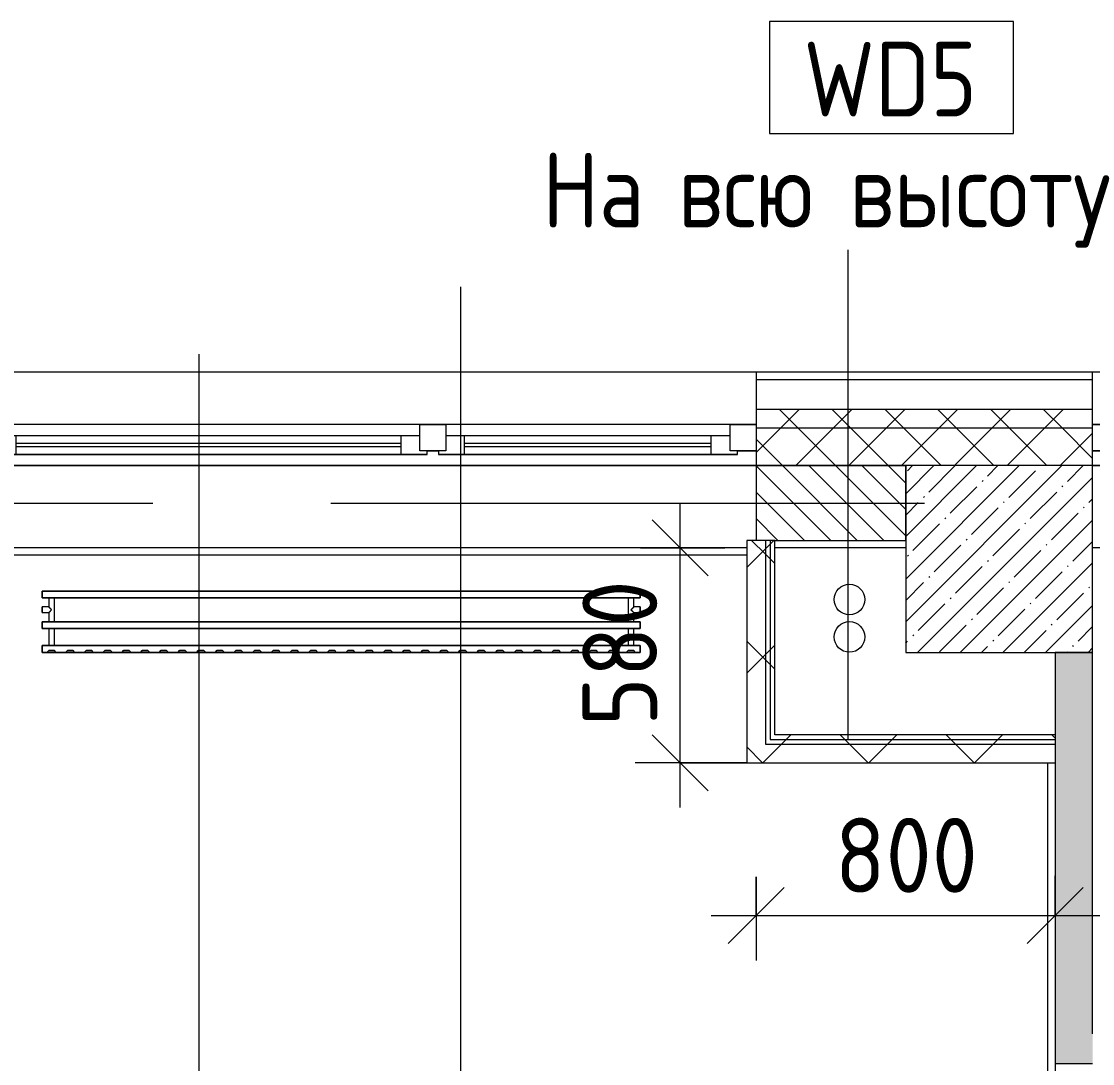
# Model space of a CAD drawing. Header units: millimetres. Extents: x 35787 to 244346, y -8553 to 29000.
# Drawn here: x 74384 to 77250, y 25500 to 28289 of the extents above; entities that cross this region are included whole.
import ezdxf

# ---------------------------------------------------------------- set-up
doc = ezdxf.new("R2010")
doc.units = ezdxf.units.MM
doc.linetypes.add('Осевая', pattern=[3175, 635, -476.25, 1587.5, -476.25])
for name, color, linetype, lineweight in [('A-ANNO-DIMS', 7, 'Continuous', 9), ('A-ANNO-DIMS-100', 7, 'Continuous', 9), ('A-DETL', 7, 'Continuous', 9), ('A-GLAZ', 7, 'Continuous', 9), ('A-WALL', 7, 'Continuous', 9), ('A-WALL-1', 7, 'Continuous', 13), ('A-WALL-IDEN', 7, 'Continuous', 9), ('I-WALL', 7, 'Continuous', 9), ('S-COLS', 7, 'Continuous', 9), ('Оси', 7, 'Continuous', 9), ('Оси-2', 7, 'Осевая', 9)]:
    doc.layers.add(name, color=color, linetype=linetype, lineweight=lineweight)
for name, color, linetype, lineweight, true_color in [('A-FLOR-1', 7, 'Continuous', 9, 0xaaaaaa), ('A-WALL-3', 7, 'Continuous', 13, 0x008040), ('I-WALL-1', 7, 'Continuous', 9, 0x787878), ('I-WALL-3', 7, 'Continuous', 9, 0x008040), ('M-EQPM-1', 7, 'Continuous', 9, 0xaaaaaa)]:
    doc.layers.add(name, color=color, linetype=linetype, lineweight=lineweight, true_color=true_color)
doc.styles.add('GOST Common_1', font='GOST_Common.ttf', dxfattribs={"width": 0.9, "height": 200})
doc.styles.add('ISOCPEUR_1', font='isocpeur.ttf', dxfattribs={"width": 0.9, "height": 200})
doc.dimstyles.new('ISO-2_0_0_9К_Средний_округл2_1', dxfattribs={"dimscale": 304.8, "dimtxt": 199.196235, "dimasz": 0.492126, "dimexe": 0.393701, "dimexo": 0, "dimgap": 0, "dimtad": 1, "dimdec": 0, "dimrnd": 10, "dimzin": 0, "dimdsep": 46, "dimtxsty": 'ISOCPEUR_1', "dimblk1": 'OBLIQUE', "dimblk2": 'OBLIQUE', "dimsah": 1, "dimcen": 0.09, "dimdle": 0.393701, "dimazin": 0, "dimtfac": 1, "dimtdec": 4, "dimtix": 1, "dimtmove": 0, "dimatfit": 3, "dimfxl": 1, "dimtvp": 1, "dimtolj": 1, "dimtzin": 0, "dimarcsym": 2})
pattern_1 = [(45, (0, 0), (-70.71068, 70.71068), []), (135, (0, 0), (-70.71068, -70.71068), [])]
pattern_2 = [(45, (0, 0), (-141.42136, 141.42136), []), (135, (0, 0), (-141.42136, -141.42136), [])]

# ---------------------------------------------------------------- blocks, each defined once
blk = doc.blocks.new('120_Окно_СКБ_2Ст - 120_Окно_СКБ_2Ст 2100х2400 _мал створка справа_-19092174-План монтажа стен и перегородок 1 этажа  в осях 12-23')
at = {"layer": 'A-GLAZ'}
for p, q in [((-1050, -75), (-1050, -5)), ((-1050, -5), (-980, -5)), ((1050, -5), (-1050, -5)), ((-980, -5), (-980, -75)), ((150, -75), (150, -5)), ((150, -5), (220, -5)), ((220, -5), (220, -75)), ((980, -75), (980, -5)), ((980, -5), (1050, -5)), ((1050, -5), (1050, -75)), ((150, -35), (-980, -35)), ((-980, -35), (-980, -75)), ((-930, -85), (-930, -35)), ((-930, -55), (100, -55)), ((100, -85), (100, -35)), ((150, -75), (150, -35)), ((980, -35), (220, -35)), ((220, -35), (220, -75)), ((270, -85), (270, -35)), ((270, -55), (930, -55)), ((930, -85), (930, -35)), ((980, -75), (980, -35)), ((-980, -75), (-1050, -75)), ((-1050, -75), (-1000, -75)), ((-980, -75), (-1000, -75)), ((-1000, -75), (-1000, -85)), ((-1000, -85), (170, -85)), ((170, -85), (-1000, -85)), ((100, -65), (-930, -65)), ((220, -75), (150, -75)), ((170, -75), (150, -75)), ((170, -75), (200, -75)), ((170, -85), (170, -75)), ((220, -75), (200, -75)), ((200, -75), (200, -85)), ((200, -85), (1000, -85)), ((1000, -85), (200, -85)), ((930, -65), (270, -65)), ((1050, -75), (980, -75)), ((1000, -75), (980, -75)), ((1000, -75), (1050, -75)), ((1000, -85), (1000, -75))]:
    blk.add_line(p, q, dxfattribs=at)
blk = doc.blocks.new('120_Окно_СКБ_2Ст - 120_Окно_СКБ_2Ст 3100х2500 _мал_створка слева_ 2-19089248-План монтажа стен и перегородок 1 этажа  в осях 12-23')
at = {"layer": 'A-GLAZ'}
for p, q in [((-1550, -75), (-1550, -5)), ((-1550, -5), (-1480, -5)), ((1550, -5), (-1550, -5)), ((-1480, -75), (-1550, -75)), ((-1550, -75), (-1500, -75))]:
    blk.add_line(p, q, dxfattribs=at)
blk = doc.blocks.new('radiator_prado_classic_z_tip_30_po exemplyaru - Classic Z Тип 30-500-V62-План монтажа стен и перегородок 1 этажа  в осях 12-23')
at = {"layer": 'M-EQPM-1'}
for p, q in [((0, 228), (0, 210)), ((1600, 228), (0, 228)), ((0, 210), (0, 228)), ((0, 228), (12.5, 228)), ((0, 210), (1600, 210)), ((17.5, 210), (0, 210)), ((12.5, 228), (37.5, 228)), ((37.5, 228), (12.5, 228)), ((12.5, 228), (37.5, 228)), ((12.5, 228), (17.5, 223)), ((12.5, 228), (17.5, 223)), ((32.5, 223), (17.5, 223)), ((17.5, 223), (32.5, 223)), ((17.5, 210), (17.5, 164)), ((17.5, 210), (17.5, 164)), ((28.7, 210), (17.5, 210)), ((17.5, 210), (21.2, 210)), ((21.2, 210), (17.5, 210)), ((17.5, 210), (32.5, 210)), ((31.5, 210), (18.5, 210)), ((21.2, 210), (23.1, 210)), ((26.9, 210), (21.2, 210)), ((23.1, 210), (26.9, 210)), ((26.9, 210), (28.7, 210)), ((28.7, 210), (26.9, 210)), ((30.3, 210), (28.7, 210)), ((28.7, 210), (30.3, 210)), ((32.5, 210), (28.7, 210)), ((31.5, 210), (30.3, 210)), ((30.3, 210), (32.5, 210)), ((32.5, 210), (31.5, 210)), ((32.5, 223), (37.5, 228)), ((37.5, 228), (32.5, 223)), ((32.5, 164), (32.5, 210)), ((32.5, 164), (32.5, 210)), ((1567.5, 210), (32.5, 210)), ((37.5, 228), (62.5, 228)), ((62.5, 228), (87.5, 228)), ((87.5, 228), (62.5, 228)), ((62.5, 228), (87.5, 228)), ((62.5, 228), (67.5, 223)), ((62.5, 228), (67.5, 223)), ((82.5, 223), (67.5, 223)), ((67.5, 223), (82.5, 223)), ((82.5, 223), (87.5, 228)), ((87.5, 228), (82.5, 223)), ((87.5, 228), (112.5, 228)), ((112.5, 228), (137.5, 228)), ((137.5, 228), (112.5, 228)), ((112.5, 228), (137.5, 228)), ((112.5, 228), (117.5, 223)), ((112.5, 228), (117.5, 223)), ((132.5, 223), (117.5, 223)), ((117.5, 223), (132.5, 223)), ((132.5, 223), (137.5, 228)), ((137.5, 228), (132.5, 223)), ((137.5, 228), (162.5, 228)), ((162.5, 228), (187.5, 228)), ((187.5, 228), (162.5, 228)), ((162.5, 228), (187.5, 228)), ((162.5, 228), (167.5, 223)), ((162.5, 228), (167.5, 223)), ((182.5, 223), (167.5, 223)), ((167.5, 223), (182.5, 223)), ((182.5, 223), (187.5, 228)), ((187.5, 228), (182.5, 223)), ((187.5, 228), (212.5, 228)), ((212.5, 228), (237.5, 228)), ((237.5, 228), (212.5, 228)), ((212.5, 228), (237.5, 228)), ((212.5, 228), (217.5, 223)), ((212.5, 228), (217.5, 223)), ((232.5, 223), (217.5, 223)), ((217.5, 223), (232.5, 223)), ((232.5, 223), (237.5, 228)), ((237.5, 228), (232.5, 223)), ((237.5, 228), (262.5, 228)), ((262.5, 228), (287.5, 228)), ((287.5, 228), (262.5, 228)), ((262.5, 228), (287.5, 228)), ((262.5, 228), (267.5, 223)), ((262.5, 228), (267.5, 223)), ((282.5, 223), (267.5, 223)), ((267.5, 223), (282.5, 223)), ((282.5, 223), (287.5, 228)), ((287.5, 228), (282.5, 223)), ((287.5, 228), (312.5, 228)), ((312.5, 228), (337.5, 228)), ((337.5, 228), (312.5, 228)), ((312.5, 228), (337.5, 228)), ((312.5, 228), (317.5, 223)), ((312.5, 228), (317.5, 223)), ((332.5, 223), (317.5, 223)), ((317.5, 223), (332.5, 223)), ((332.5, 223), (337.5, 228)), ((337.5, 228), (332.5, 223)), ((337.5, 228), (362.5, 228)), ((362.5, 228), (387.5, 228)), ((387.5, 228), (362.5, 228)), ((362.5, 228), (387.5, 228)), ((362.5, 228), (367.5, 223)), ((362.5, 228), (367.5, 223)), ((382.5, 223), (367.5, 223)), ((367.5, 223), (382.5, 223)), ((382.5, 223), (387.5, 228)), ((387.5, 228), (382.5, 223)), ((387.5, 228), (412.5, 228)), ((412.5, 228), (437.5, 228)), ((437.5, 228), (412.5, 228)), ((412.5, 228), (437.5, 228)), ((412.5, 228), (417.5, 223)), ((412.5, 228), (417.5, 223)), ((432.5, 223), (417.5, 223)), ((417.5, 223), (432.5, 223)), ((432.5, 223), (437.5, 228)), ((437.5, 228), (432.5, 223)), ((437.5, 228), (462.5, 228)), ((462.5, 228), (487.5, 228)), ((487.5, 228), (462.5, 228)), ((462.5, 228), (487.5, 228)), ((462.5, 228), (467.5, 223)), ((462.5, 228), (467.5, 223)), ((482.5, 223), (467.5, 223)), ((467.5, 223), (482.5, 223)), ((482.5, 223), (487.5, 228)), ((487.5, 228), (482.5, 223)), ((487.5, 228), (512.5, 228)), ((512.5, 228), (537.5, 228)), ((537.5, 228), (512.5, 228)), ((512.5, 228), (537.5, 228)), ((512.5, 228), (517.5, 223)), ((512.5, 228), (517.5, 223)), ((532.5, 223), (517.5, 223)), ((517.5, 223), (532.5, 223)), ((532.5, 223), (537.5, 228)), ((537.5, 228), (532.5, 223)), ((537.5, 228), (562.5, 228)), ((562.5, 228), (587.5, 228)), ((587.5, 228), (562.5, 228)), ((562.5, 228), (587.5, 228)), ((562.5, 228), (567.5, 223)), ((562.5, 228), (567.5, 223)), ((582.5, 223), (567.5, 223)), ((567.5, 223), (582.5, 223)), ((582.5, 223), (587.5, 228)), ((587.5, 228), (582.5, 223)), ((587.5, 228), (612.5, 228)), ((612.5, 228), (637.5, 228)), ((637.5, 228), (612.5, 228)), ((612.5, 228), (637.5, 228)), ((612.5, 228), (617.5, 223)), ((612.5, 228), (617.5, 223)), ((632.5, 223), (617.5, 223)), ((617.5, 223), (632.5, 223)), ((632.5, 223), (637.5, 228)), ((637.5, 228), (632.5, 223)), ((637.5, 228), (662.5, 228)), ((662.5, 228), (687.5, 228)), ((687.5, 228), (662.5, 228)), ((662.5, 228), (687.5, 228)), ((662.5, 228), (667.5, 223)), ((662.5, 228), (667.5, 223)), ((682.5, 223), (667.5, 223)), ((667.5, 223), (682.5, 223)), ((682.5, 223), (687.5, 228)), ((687.5, 228), (682.5, 223)), ((687.5, 228), (712.5, 228)), ((712.5, 228), (737.5, 228)), ((737.5, 228), (712.5, 228)), ((712.5, 228), (737.5, 228)), ((712.5, 228), (717.5, 223)), ((712.5, 228), (717.5, 223)), ((732.5, 223), (717.5, 223)), ((717.5, 223), (732.5, 223)), ((732.5, 223), (737.5, 228)), ((737.5, 228), (732.5, 223)), ((737.5, 228), (762.5, 228)), ((762.5, 228), (787.5, 228)), ((787.5, 228), (762.5, 228)), ((762.5, 228), (787.5, 228)), ((762.5, 228), (767.5, 223)), ((762.5, 228), (767.5, 223)), ((782.5, 223), (767.5, 223)), ((767.5, 223), (782.5, 223)), ((782.5, 223), (787.5, 228)), ((787.5, 228), (782.5, 223)), ((787.5, 228), (812.5, 228)), ((812.5, 228), (837.5, 228)), ((837.5, 228), (812.5, 228)), ((812.5, 228), (837.5, 228)), ((812.5, 228), (817.5, 223)), ((812.5, 228), (817.5, 223)), ((832.5, 223), (817.5, 223)), ((817.5, 223), (832.5, 223)), ((832.5, 223), (837.5, 228)), ((837.5, 228), (832.5, 223)), ((837.5, 228), (862.5, 228)), ((862.5, 228), (887.5, 228)), ((887.5, 228), (862.5, 228)), ((862.5, 228), (887.5, 228)), ((862.5, 228), (867.5, 223)), ((862.5, 228), (867.5, 223)), ((882.5, 223), (867.5, 223)), ((867.5, 223), (882.5, 223)), ((882.5, 223), (887.5, 228)), ((887.5, 228), (882.5, 223)), ((887.5, 228), (912.5, 228)), ((912.5, 228), (937.5, 228)), ((937.5, 228), (912.5, 228)), ((912.5, 228), (937.5, 228)), ((912.5, 228), (917.5, 223)), ((912.5, 228), (917.5, 223)), ((932.5, 223), (917.5, 223)), ((917.5, 223), (932.5, 223)), ((932.5, 223), (937.5, 228)), ((937.5, 228), (932.5, 223)), ((937.5, 228), (962.5, 228)), ((962.5, 228), (987.5, 228)), ((987.5, 228), (962.5, 228)), ((962.5, 228), (987.5, 228)), ((962.5, 228), (967.5, 223)), ((962.5, 228), (967.5, 223)), ((982.5, 223), (967.5, 223)), ((967.5, 223), (982.5, 223)), ((982.5, 223), (987.5, 228)), ((987.5, 228), (982.5, 223)), ((987.5, 228), (1012.5, 228)), ((1012.5, 228), (1037.5, 228)), ((1037.5, 228), (1012.5, 228)), ((1012.5, 228), (1037.5, 228)), ((1012.5, 228), (1017.5, 223)), ((1012.5, 228), (1017.5, 223)), ((1032.5, 223), (1017.5, 223)), ((1017.5, 223), (1032.5, 223)), ((1032.5, 223), (1037.5, 228)), ((1037.5, 228), (1032.5, 223)), ((1037.5, 228), (1062.5, 228)), ((1062.5, 228), (1087.5, 228)), ((1087.5, 228), (1062.5, 228)), ((1062.5, 228), (1087.5, 228)), ((1062.5, 228), (1067.5, 223)), ((1062.5, 228), (1067.5, 223)), ((1082.5, 223), (1067.5, 223)), ((1067.5, 223), (1082.5, 223)), ((1082.5, 223), (1087.5, 228)), ((1087.5, 228), (1082.5, 223)), ((1087.5, 228), (1112.5, 228)), ((1112.5, 228), (1137.5, 228)), ((1137.5, 228), (1112.5, 228)), ((1112.5, 228), (1137.5, 228)), ((1112.5, 228), (1117.5, 223)), ((1112.5, 228), (1117.5, 223)), ((1132.5, 223), (1117.5, 223)), ((1117.5, 223), (1132.5, 223)), ((1132.5, 223), (1137.5, 228)), ((1137.5, 228), (1132.5, 223)), ((1137.5, 228), (1162.5, 228)), ((1162.5, 228), (1187.5, 228)), ((1187.5, 228), (1162.5, 228)), ((1162.5, 228), (1187.5, 228)), ((1162.5, 228), (1167.5, 223)), ((1162.5, 228), (1167.5, 223)), ((1182.5, 223), (1167.5, 223)), ((1167.5, 223), (1182.5, 223)), ((1182.5, 223), (1187.5, 228)), ((1187.5, 228), (1182.5, 223)), ((1187.5, 228), (1212.5, 228)), ((1212.5, 228), (1237.5, 228)), ((1237.5, 228), (1212.5, 228)), ((1212.5, 228), (1237.5, 228)), ((1212.5, 228), (1217.5, 223)), ((1212.5, 228), (1217.5, 223)), ((1232.5, 223), (1217.5, 223)), ((1217.5, 223), (1232.5, 223)), ((1232.5, 223), (1237.5, 228)), ((1237.5, 228), (1232.5, 223)), ((1237.5, 228), (1262.5, 228)), ((1262.5, 228), (1287.5, 228)), ((1287.5, 228), (1262.5, 228)), ((1262.5, 228), (1287.5, 228)), ((1262.5, 228), (1267.5, 223)), ((1262.5, 228), (1267.5, 223)), ((1282.5, 223), (1267.5, 223)), ((1267.5, 223), (1282.5, 223)), ((1282.5, 223), (1287.5, 228)), ((1287.5, 228), (1282.5, 223)), ((1287.5, 228), (1312.5, 228)), ((1312.5, 228), (1337.5, 228)), ((1337.5, 228), (1312.5, 228)), ((1312.5, 228), (1337.5, 228)), ((1312.5, 228), (1317.5, 223)), ((1312.5, 228), (1317.5, 223)), ((1332.5, 223), (1317.5, 223)), ((1317.5, 223), (1332.5, 223)), ((1332.5, 223), (1337.5, 228)), ((1337.5, 228), (1332.5, 223)), ((1337.5, 228), (1362.5, 228)), ((1362.5, 228), (1387.5, 228)), ((1387.5, 228), (1362.5, 228)), ((1362.5, 228), (1387.5, 228)), ((1362.5, 228), (1367.5, 223)), ((1362.5, 228), (1367.5, 223)), ((1382.5, 223), (1367.5, 223)), ((1367.5, 223), (1382.5, 223)), ((1382.5, 223), (1387.5, 228)), ((1387.5, 228), (1382.5, 223)), ((1387.5, 228), (1412.5, 228)), ((1412.5, 228), (1437.5, 228)), ((1437.5, 228), (1412.5, 228)), ((1412.5, 228), (1437.5, 228)), ((1412.5, 228), (1417.5, 223)), ((1412.5, 228), (1417.5, 223)), ((1432.5, 223), (1417.5, 223)), ((1417.5, 223), (1432.5, 223)), ((1432.5, 223), (1437.5, 228)), ((1437.5, 228), (1432.5, 223)), ((1437.5, 228), (1462.5, 228)), ((1462.5, 228), (1487.5, 228)), ((1487.5, 228), (1462.5, 228)), ((1462.5, 228), (1487.5, 228)), ((1462.5, 228), (1467.5, 223)), ((1462.5, 228), (1467.5, 223)), ((1482.5, 223), (1467.5, 223)), ((1467.5, 223), (1482.5, 223)), ((1482.5, 223), (1487.5, 228)), ((1487.5, 228), (1482.5, 223)), ((1487.5, 228), (1512.5, 228)), ((1512.5, 228), (1537.5, 228)), ((1537.5, 228), (1512.5, 228)), ((1512.5, 228), (1537.5, 228)), ((1512.5, 228), (1517.5, 223)), ((1512.5, 228), (1517.5, 223)), ((1532.5, 223), (1517.5, 223)), ((1517.5, 223), (1532.5, 223)), ((1532.5, 223), (1537.5, 228)), ((1537.5, 228), (1532.5, 223)), ((1537.5, 228), (1562.5, 228)), ((1562.5, 228), (1587.5, 228)), ((1587.5, 228), (1562.5, 228)), ((1562.5, 228), (1587.5, 228)), ((1562.5, 228), (1567.5, 223)), ((1562.5, 228), (1567.5, 223)), ((1582.5, 223), (1567.5, 223)), ((1567.5, 223), (1582.5, 223)), ((1567.5, 210), (1567.5, 164)), ((1567.5, 210), (1567.5, 164)), ((1582.5, 210), (1567.5, 210)), ((1567.5, 210), (1582.5, 210)), ((1582.5, 210), (1567.5, 210)), ((1567.5, 210), (1582.5, 210)), ((1581.5, 210), (1568.5, 210)), ((1582.5, 223), (1587.5, 228)), ((1587.5, 228), (1582.5, 223)), ((1582.5, 164), (1582.5, 210)), ((1582.5, 164), (1582.5, 210)), ((1600, 210), (1582.5, 210)), ((1587.5, 228), (1600, 228)), ((1600, 210), (1600, 228)), ((1600, 228), (1600, 210)), ((1600, 164), (0, 164)), ((0, 164), (0, 146)), ((0, 146), (0, 164)), ((0, 164), (17.5, 164)), ((0, 146), (1600, 146)), ((17.5, 146), (0, 146)), ((32.5, 164), (17.5, 164)), ((17.5, 164), (32.5, 164)), ((32.5, 164), (17.5, 164)), ((17.5, 164), (32.5, 164)), ((17.5, 146), (17.5, 121.5)), ((17.5, 146), (17.5, 121.5)), ((17.5, 146), (32.5, 146)), ((18.5, 146), (17.5, 146)), ((17.5, 146), (26.9, 146)), ((32.5, 146), (17.5, 146)), ((18.5, 164), (31.5, 164)), ((32.5, 146), (18.5, 146)), ((31.5, 146), (18.5, 146)), ((26.9, 146), (28.7, 146)), ((28.7, 146), (32.2, 146)), ((32.2, 146), (32.5, 146)), ((32.5, 164), (1567.5, 164)), ((32.5, 82), (32.5, 146)), ((32.5, 82), (32.5, 146)), ((1567.5, 146), (32.5, 146)), ((1582.5, 164), (1567.5, 164)), ((1567.5, 164), (1582.5, 164)), ((1582.5, 164), (1567.5, 164)), ((1567.5, 164), (1582.5, 164)), ((1567.5, 146), (1567.5, 82)), ((1567.5, 146), (1567.5, 82)), ((1567.5, 146), (1582.5, 146)), ((1582.5, 146), (1567.5, 146)), ((1567.5, 146), (1582.5, 146)), ((1582.5, 146), (1567.5, 146)), ((1568.5, 164), (1581.5, 164)), ((1581.5, 146), (1568.5, 146)), ((1582.5, 164), (1600, 164)), ((1582.5, 121.5), (1582.5, 146)), ((1582.5, 121.5), (1582.5, 146)), ((1600, 146), (1582.5, 146)), ((1600, 146), (1600, 164)), ((1600, 164), (1600, 146)), ((17.5, 121.5), (0, 121.5)), ((17.5, 121.5), (0, 121.5)), ((0, 121.5), (0, 121.2)), ((0, 106.5), (0, 121.5)), ((0, 121.2), (0, 106.8)), ((0, 121.2), (0, 120.5)), ((0, 120.5), (0, 121.2)), ((0, 121.2), (0, 121.2)), ((0, 120.5), (0, 119.3)), ((0, 119.3), (0, 120.5)), ((0, 119.3), (0, 117.8)), ((0, 117.8), (0, 119.3)), ((0, 117.8), (0, 115.9)), ((0, 115.9), (0, 117.8)), ((0, 115.9), (0, 114)), ((0, 114), (0, 115.9)), ((1600, 121.5), (1582.5, 121.5)), ((1600, 121.5), (1582.5, 121.5)), ((1600, 121.5), (1600, 106.5)), ((1600, 121.2), (1600, 121.5)), ((1600, 121.5), (1600, 121.2)), ((1600, 121.2), (1600, 121.5)), ((1600, 106.8), (1600, 121.2)), ((1600, 121.2), (1600, 106.8)), ((1600, 106.8), (1600, 121.2)), ((0, 114), (0, 112.1)), ((0, 112.1), (0, 114)), ((0, 112.1), (0, 110.2)), ((0, 110.2), (0, 112.1)), ((0, 110.2), (0, 108.7)), ((0, 108.7), (0, 110.2)), ((0, 108.7), (0, 106.8)), ((0, 106.8), (0, 108.7)), ((0, 106.8), (0, 106.5)), ((0, 106.8), (0, 106.8)), ((0, 106.5), (17.5, 106.5)), ((0, 106.5), (17.5, 106.5)), ((17.5, 106.5), (17.5, 82)), ((17.5, 106.5), (17.5, 82)), ((1582.5, 82), (1582.5, 106.5)), ((1582.5, 106.5), (1600, 106.5)), ((1582.5, 82), (1582.5, 106.5)), ((1582.5, 106.5), (1600, 106.5)), ((1600, 106.5), (1600, 106.8)), ((1600, 106.8), (1600, 106.5)), ((1600, 106.5), (1600, 106.8)), ((1600, 82), (0, 82)), ((0, 82), (0, 64)), ((0, 64), (0, 82)), ((0, 82), (17.5, 82)), ((1600, 64), (0, 64)), ((0, 64), (1600, 64)), ((19.7, 82), (17.5, 82)), ((17.5, 82), (32.5, 82)), ((32.5, 82), (17.5, 82)), ((17.5, 82), (32.5, 82)), ((18.5, 82), (31.5, 82)), ((25, 82), (19.7, 82)), ((32.5, 82), (25, 82)), ((32.5, 82), (1567.5, 82)), ((1582.5, 82), (1567.5, 82)), ((1567.5, 82), (1582.5, 82)), ((1582.5, 82), (1567.5, 82)), ((1567.5, 82), (1582.5, 82)), ((1568.5, 82), (1581.5, 82)), ((1582.5, 82), (1600, 82)), ((1600, 64), (1600, 82)), ((1600, 82), (1600, 64))]:
    blk.add_line(p, q, dxfattribs=at)
for points, knots in [([(17.8, 121.2), (17.7, 121.3), (17.7, 121.3), (17.5, 121.5), (17.5, 121.5), (17.5, 121.5)], [0.8571429, 0.8571429, 0.8571429, 0.8571429, 0.8928571, 0.9285714, 1, 1, 1, 1]), ([(17.5, 121.5), (17.5, 121.5), (17.5, 121.5), (17.7, 121.3), (17.7, 121.3), (17.8, 121.2)], [0, 0, 0, 0, 0.0714286, 0.1071429, 0.1428571, 0.1428571, 0.1428571, 0.1428571]), ([(17.5, 121.5), (17.5, 121.5), (17.5, 121.5), (17.7, 121.3), (17.7, 121.3), (17.8, 121.2)], [0, 0, 0, 0, 0.0714286, 0.1071429, 0.1428571, 0.1428571, 0.1428571, 0.1428571]), ([(25, 114), (24.5, 114.5), (23.6, 115.4), (22.4, 116.6), (21.6, 117.4), (21.1, 117.9), (20.8, 118.2), (20.5, 118.5), (20.2, 118.8), (19.8, 119.1), (19.6, 119.4), (19.3, 119.7), (19, 120), (18.7, 120.3), (18.5, 120.5), (18.3, 120.7), (18.1, 120.9), (17.9, 121.1), (17.8, 121.2), (17.7, 121.3), (17.5, 121.5), (17.5, 121.5), (17.5, 121.5)], [0, 0, 0, 0, 0.142857, 0.285714, 0.357143, 0.392857, 0.428571, 0.464286, 0.5, 0.535714, 0.571429, 0.607143, 0.642857, 0.678571, 0.714286, 0.75, 0.785714, 0.821429, 0.857143, 0.892857, 0.928571, 1, 1, 1, 1]), ([(18.5, 120.5), (18.6, 120.4), (18.7, 120.3), (19, 120), (19.3, 119.7), (19.6, 119.4), (19.8, 119.1), (20.3, 118.7), (20.7, 118.3), (21.1, 117.9), (21.6, 117.4), (22.4, 116.6), (23.1, 115.9), (23.6, 115.4)], [0.2857143, 0.2857143, 0.2857143, 0.2857143, 0.3214286, 0.3571429, 0.3928571, 0.4285714, 0.4642857, 0.5, 0.5714286, 0.6071429, 0.6428571, 0.7142857, 0.8571429, 0.8571429, 0.8571429, 0.8571429]), ([(22.1, 116.9), (21.9, 117.1), (21.6, 117.4), (21.1, 117.9), (20.8, 118.2), (20.5, 118.5), (20.2, 118.8), (19.9, 119.2), (19.7, 119.3), (19.6, 119.4)], [0.2857143, 0.2857143, 0.2857143, 0.2857143, 0.3571429, 0.3928571, 0.4285714, 0.4642857, 0.5, 0.5357143, 0.5714286, 0.5714286, 0.5714286, 0.5714286]), ([(19.6, 119.4), (19.7, 119.3), (19.9, 119.2), (20.3, 118.7), (20.6, 118.4), (20.8, 118.2)], [0.4285714, 0.4285714, 0.4285714, 0.4285714, 0.4642857, 0.5, 0.5714286, 0.5714286, 0.5714286, 0.5714286]), ([(20.8, 118.2), (20.9, 118.1), (21.1, 117.9), (21.6, 117.4), (21.9, 117.1), (22.1, 116.9)], [0.5714286, 0.5714286, 0.5714286, 0.5714286, 0.6071429, 0.6428571, 0.7142857, 0.7142857, 0.7142857, 0.7142857]), ([(1575, 114), (1575.5, 114.5), (1576.4, 115.4), (1577.6, 116.6), (1578.4, 117.4), (1578.9, 117.9), (1579.2, 118.2), (1579.5, 118.5), (1579.8, 118.8), (1580.1, 119.2), (1580.4, 119.4), (1580.7, 119.7), (1581, 120), (1581.3, 120.3), (1581.5, 120.5), (1581.7, 120.7), (1581.9, 120.9), (1582.1, 121.1), (1582.2, 121.2), (1582.3, 121.3), (1582.5, 121.5), (1582.5, 121.5), (1582.5, 121.5)], [0, 0, 0, 0, 0.142857, 0.285714, 0.357143, 0.392857, 0.428571, 0.464286, 0.5, 0.535714, 0.571429, 0.607143, 0.642857, 0.678571, 0.714286, 0.75, 0.785714, 0.821429, 0.857143, 0.892857, 0.928571, 1, 1, 1, 1]), ([(1582.2, 121.2), (1582.2, 121.2), (1582.1, 121.1), (1581.9, 120.9), (1581.7, 120.7), (1581.5, 120.5), (1581.3, 120.3), (1581, 120), (1580.7, 119.7), (1580.4, 119.4), (1580.1, 119.2), (1579.7, 118.7), (1579.3, 118.3), (1578.9, 117.9), (1578.4, 117.4), (1577.6, 116.6), (1576.9, 115.9), (1576.4, 115.4)], [0.1428571, 0.1428571, 0.1428571, 0.1428571, 0.1785714, 0.2142857, 0.25, 0.2857143, 0.3214286, 0.3571429, 0.3928571, 0.4285714, 0.4642857, 0.5, 0.5714286, 0.6071429, 0.6428571, 0.7142857, 0.8571429, 0.8571429, 0.8571429, 0.8571429]), ([(1576.4, 115.4), (1576.9, 115.9), (1577.6, 116.6), (1578.4, 117.4), (1578.9, 117.9), (1579.2, 118.2), (1579.5, 118.5), (1579.8, 118.8), (1580.1, 119.2), (1580.4, 119.4), (1580.7, 119.7), (1581, 120), (1581.3, 120.3), (1581.5, 120.5), (1581.7, 120.7), (1581.9, 120.9), (1582.1, 121.1), (1582.2, 121.2), (1582.2, 121.2)], [0.1428571, 0.1428571, 0.1428571, 0.1428571, 0.2857143, 0.3571429, 0.3928571, 0.4285714, 0.4642857, 0.5, 0.5357143, 0.5714286, 0.6071429, 0.6428571, 0.6785714, 0.7142857, 0.75, 0.7857143, 0.8214286, 0.8571429, 0.8571429, 0.8571429, 0.8571429]), ([(1580.4, 119.4), (1580.3, 119.3), (1580.1, 119.2), (1579.7, 118.7), (1579.3, 118.3), (1578.9, 117.9), (1578.4, 117.4), (1577.6, 116.6), (1576.9, 115.9), (1576.4, 115.4)], [0.4285714, 0.4285714, 0.4285714, 0.4285714, 0.4642857, 0.5, 0.5714286, 0.6071429, 0.6428571, 0.7142857, 0.8571429, 0.8571429, 0.8571429, 0.8571429]), ([(1582.5, 121.5), (1582.5, 121.5), (1582.5, 121.5), (1582.3, 121.3), (1582.3, 121.3), (1582.2, 121.2)], [0, 0, 0, 0, 0.0714286, 0.1071429, 0.1428571, 0.1428571, 0.1428571, 0.1428571]), ([(1582.5, 121.5), (1582.5, 121.5), (1582.5, 121.5), (1582.3, 121.3), (1582.3, 121.3), (1582.2, 121.2)], [0, 0, 0, 0, 0.0714286, 0.1071429, 0.1428571, 0.1428571, 0.1428571, 0.1428571]), ([(1582.2, 121.2), (1582.3, 121.3), (1582.3, 121.3), (1582.5, 121.5), (1582.5, 121.5), (1582.5, 121.5)], [0.8571429, 0.8571429, 0.8571429, 0.8571429, 0.8928571, 0.9285714, 1, 1, 1, 1]), ([(17.5, 106.5), (17.5, 106.5), (17.5, 106.5), (17.7, 106.7), (17.8, 106.8), (17.9, 106.9), (18.1, 107.1), (18.3, 107.3), (18.5, 107.5), (18.7, 107.7), (19, 108), (19.3, 108.3), (19.6, 108.6), (19.8, 108.9), (20.3, 109.3), (20.7, 109.7), (21.1, 110.1), (21.6, 110.6), (22.4, 111.4), (23.6, 112.6), (24.5, 113.5), (25, 114)], [0, 0, 0, 0, 0.071429, 0.107143, 0.142857, 0.178571, 0.214286, 0.25, 0.285714, 0.321429, 0.357143, 0.392857, 0.428571, 0.464286, 0.5, 0.571429, 0.607143, 0.642857, 0.714286, 0.857143, 1, 1, 1, 1]), ([(17.5, 106.5), (17.5, 106.5), (17.5, 106.5), (17.7, 106.7), (17.7, 106.7), (17.8, 106.8)], [0, 0, 0, 0, 0.0714286, 0.1071429, 0.1428571, 0.1428571, 0.1428571, 0.1428571]), ([(17.8, 106.8), (17.7, 106.7), (17.7, 106.7), (17.5, 106.5), (17.5, 106.5), (17.5, 106.5)], [0.8571429, 0.8571429, 0.8571429, 0.8571429, 0.8928571, 0.9285714, 1, 1, 1, 1]), ([(17.8, 106.8), (17.7, 106.7), (17.7, 106.7), (17.5, 106.5), (17.5, 106.5), (17.5, 106.5)], [0.8571429, 0.8571429, 0.8571429, 0.8571429, 0.8928571, 0.9285714, 1, 1, 1, 1]), ([(22.1, 111.1), (21.9, 110.9), (21.6, 110.6), (21.1, 110.1), (20.8, 109.8), (20.5, 109.5), (20.2, 109.2), (19.8, 108.9), (19.6, 108.6), (19.3, 108.3), (19, 108), (18.7, 107.7), (18.5, 107.5), (18.3, 107.3), (18.1, 107.1), (17.9, 106.9), (17.8, 106.8), (17.8, 106.8)], [0.2857143, 0.2857143, 0.2857143, 0.2857143, 0.3571429, 0.3928571, 0.4285714, 0.4642857, 0.5, 0.5357143, 0.5714286, 0.6071429, 0.6428571, 0.6785714, 0.7142857, 0.75, 0.7857143, 0.8214286, 0.8571429, 0.8571429, 0.8571429, 0.8571429]), ([(17.8, 106.8), (17.8, 106.8), (17.9, 106.9), (18.1, 107.1), (18.3, 107.3), (18.5, 107.5), (18.7, 107.7), (19, 108), (19.3, 108.3), (19.6, 108.6), (19.9, 108.8), (20.3, 109.3), (20.6, 109.6), (20.8, 109.8)], [0.1428571, 0.1428571, 0.1428571, 0.1428571, 0.1785714, 0.2142857, 0.25, 0.2857143, 0.3214286, 0.3571429, 0.3928571, 0.4285714, 0.4642857, 0.5, 0.5714286, 0.5714286, 0.5714286, 0.5714286]), ([(20.8, 109.8), (20.9, 109.9), (21.1, 110.1), (21.6, 110.6), (21.9, 110.9), (22.1, 111.1)], [0.5714286, 0.5714286, 0.5714286, 0.5714286, 0.6071429, 0.6428571, 0.7142857, 0.7142857, 0.7142857, 0.7142857]), ([(22.1, 111.1), (21.9, 110.9), (21.6, 110.6), (21.1, 110.1), (20.9, 109.9), (20.8, 109.8)], [0.2857143, 0.2857143, 0.2857143, 0.2857143, 0.3571429, 0.3928571, 0.4285714, 0.4285714, 0.4285714, 0.4285714]), ([(1582.5, 106.5), (1582.5, 106.5), (1582.5, 106.5), (1582.3, 106.7), (1582.2, 106.8), (1582.1, 106.9), (1581.9, 107.1), (1581.7, 107.3), (1581.5, 107.5), (1581.3, 107.7), (1581, 108), (1580.7, 108.3), (1580.4, 108.6), (1580.1, 108.8), (1579.7, 109.3), (1579.3, 109.7), (1578.9, 110.1), (1578.4, 110.6), (1577.6, 111.4), (1576.4, 112.6), (1575.5, 113.5), (1575, 114)], [0, 0, 0, 0, 0.071429, 0.107143, 0.142857, 0.178571, 0.214286, 0.25, 0.285714, 0.321429, 0.357143, 0.392857, 0.428571, 0.464286, 0.5, 0.571429, 0.607143, 0.642857, 0.714286, 0.857143, 1, 1, 1, 1]), ([(1577.9, 111.1), (1578.1, 110.9), (1578.4, 110.6), (1578.9, 110.1), (1579.2, 109.8), (1579.5, 109.5), (1579.8, 109.2), (1580.1, 108.8), (1580.4, 108.6), (1580.7, 108.3), (1581, 108), (1581.3, 107.7), (1581.5, 107.5), (1581.7, 107.3), (1581.9, 107.1), (1582.1, 106.9), (1582.2, 106.8), (1582.2, 106.8)], [0.2857143, 0.2857143, 0.2857143, 0.2857143, 0.3571429, 0.3928571, 0.4285714, 0.4642857, 0.5, 0.5357143, 0.5714286, 0.6071429, 0.6428571, 0.6785714, 0.7142857, 0.75, 0.7857143, 0.8214286, 0.8571429, 0.8571429, 0.8571429, 0.8571429]), ([(1577.9, 111.1), (1578.1, 110.9), (1578.4, 110.6), (1578.9, 110.1), (1579.2, 109.8), (1579.5, 109.5), (1579.8, 109.2), (1580.1, 108.8), (1580.4, 108.6), (1580.7, 108.3), (1581, 108), (1581.3, 107.7), (1581.4, 107.6), (1581.5, 107.5)], [0.2857143, 0.2857143, 0.2857143, 0.2857143, 0.3571429, 0.3928571, 0.4285714, 0.4642857, 0.5, 0.5357143, 0.5714286, 0.6071429, 0.6428571, 0.6785714, 0.7142857, 0.7142857, 0.7142857, 0.7142857]), ([(1582.2, 106.8), (1582.2, 106.8), (1582.1, 106.9), (1581.9, 107.1), (1581.7, 107.3), (1581.5, 107.5), (1581.3, 107.7), (1581, 108), (1580.7, 108.3), (1580.4, 108.6), (1580.1, 108.8), (1579.7, 109.3), (1579.3, 109.7), (1578.9, 110.1), (1578.4, 110.6), (1578.1, 110.9), (1577.9, 111.1)], [0.1428571, 0.1428571, 0.1428571, 0.1428571, 0.1785714, 0.2142857, 0.25, 0.2857143, 0.3214286, 0.3571429, 0.3928571, 0.4285714, 0.4642857, 0.5, 0.5714286, 0.6071429, 0.6428571, 0.7142857, 0.7142857, 0.7142857, 0.7142857]), ([(1582.2, 106.8), (1582.3, 106.7), (1582.3, 106.7), (1582.5, 106.5), (1582.5, 106.5), (1582.5, 106.5)], [0.8571429, 0.8571429, 0.8571429, 0.8571429, 0.8928571, 0.9285714, 1, 1, 1, 1]), ([(1582.2, 106.8), (1582.3, 106.7), (1582.3, 106.7), (1582.5, 106.5), (1582.5, 106.5), (1582.5, 106.5)], [0.8571429, 0.8571429, 0.8571429, 0.8571429, 0.8928571, 0.9285714, 1, 1, 1, 1]), ([(1582.5, 106.5), (1582.5, 106.5), (1582.5, 106.5), (1582.3, 106.7), (1582.3, 106.7), (1582.2, 106.8)], [0, 0, 0, 0, 0.0714286, 0.1071429, 0.1428571, 0.1428571, 0.1428571, 0.1428571])]:
    blk.add_open_spline(points, degree=3, knots=knots, dxfattribs=at)
for points in [[(19.6, 119.4), (19.5, 119.5), (19.3, 119.7), (19, 120), (18.7, 120.3), (18.5, 120.5), (18.3, 120.7), (18.1, 120.9), (17.9, 121.1), (17.8, 121.2), (17.8, 121.2)], [(17.8, 121.2), (17.8, 121.2), (17.9, 121.1), (18.1, 120.9), (18.3, 120.7), (18.5, 120.5), (18.7, 120.3), (19, 120), (19.3, 119.7), (19.5, 119.5), (19.6, 119.4)], [(17.8, 121.2), (17.8, 121.2), (17.9, 121.1), (18.1, 120.9), (18.3, 120.7), (18.4, 120.6), (18.5, 120.5)], [(23.6, 115.4), (23.1, 115.9), (22.6, 116.4), (22.1, 116.9)], [(22.1, 116.9), (22.6, 116.4), (23.1, 115.9), (23.6, 115.4)], [(25, 114), (24.5, 114.5), (24, 115), (23.6, 115.4)], [(23.6, 115.4), (24, 115), (24.5, 114.5), (25, 114)], [(23.6, 115.4), (24, 115), (24.5, 114.5), (25, 114)], [(1576.4, 115.4), (1576, 115), (1575.5, 114.5), (1575, 114)], [(1576.4, 115.4), (1576, 115), (1575.5, 114.5), (1575, 114)], [(1575, 114), (1575.5, 114.5), (1576, 115), (1576.4, 115.4)], [(1582.2, 121.2), (1582.2, 121.2), (1582.1, 121.1), (1581.9, 120.9), (1581.7, 120.7), (1581.5, 120.5), (1581.3, 120.3), (1581, 120), (1580.7, 119.7), (1580.5, 119.5), (1580.4, 119.4)], [(20.8, 109.8), (20.7, 109.7), (20.5, 109.5), (20.2, 109.2), (19.9, 108.8), (19.6, 108.6), (19.3, 108.3), (19, 108), (18.7, 107.7), (18.5, 107.5), (18.3, 107.3), (18.1, 107.1), (17.9, 106.9), (17.8, 106.8), (17.8, 106.8)], [(25, 114), (24.5, 113.5), (23.6, 112.6), (22.6, 111.6), (22.1, 111.1)], [(22.1, 111.1), (22.6, 111.6), (23.1, 112.1), (23.6, 112.6)], [(23.6, 112.6), (23.1, 112.1), (22.6, 111.6), (22.1, 111.1)], [(23.6, 112.6), (24, 113), (24.5, 113.5), (25, 114)], [(25, 114), (24.5, 113.5), (24, 113), (23.6, 112.6)], [(1575, 114), (1575.5, 113.5), (1576.4, 112.6), (1577.4, 111.6), (1577.9, 111.1)], [(1575, 114), (1575.5, 113.5), (1576.4, 112.6), (1577.4, 111.6), (1577.9, 111.1)], [(1577.9, 111.1), (1577.4, 111.6), (1576.4, 112.6), (1575.5, 113.5), (1575, 114)], [(1581.5, 107.5), (1581.6, 107.4), (1581.7, 107.3), (1581.9, 107.1), (1582.1, 106.9), (1582.2, 106.8), (1582.2, 106.8)]]:
    blk.add_open_spline(points, degree=3, dxfattribs=at)
blk = doc.blocks.new('DIMBLOCK48-План монтажа стен и перегородок 1 этажа  в осях 12-23')
at = {"layer": 'A-ANNO-DIMS-100'}
for p, q in [((76350, 26000), (76350, 25776.1)), ((76350, 25896.1), (76350, 26000)), ((77150, 26002.2), (77150, 25776.1)), ((77150, 25896.1), (77150, 26002.2)), ((76230, 25896.1), (77270, 25896.1))]:
    blk.add_line(p, q, dxfattribs=at)
at = {"layer": 'A-ANNO-DIMS-100', "lineweight": 20}
for p, q in [((76350, 25896.1), (76425, 25971.1)), ((77150, 25896.1), (77225, 25971.1)), ((76350, 25896.1), (76275, 25821.1)), ((77150, 25896.1), (77075, 25821.1))]:
    blk.add_line(p, q, dxfattribs=at)
at = {"layer": 'A-ANNO-DIMS-100', "color": 0, "insert": (76560.4, 26157.4), "char_height": 200, "width": 455.087, "attachment_point": 1, "line_spacing_factor": 1.149209, "style": 'ISOCPEUR_1'}
blk.add_mtext('800', dxfattribs=at)
blk = doc.blocks.new('_Oblique')
at = {"color": 0, "linetype": 'ByBlock', "lineweight": -2}
blk.add_line((-0.5, -0.5), (0.5, 0.5), dxfattribs=at)
blk = doc.blocks.new('DIMBLOCK49-План монтажа стен и перегородок 1 этажа  в осях 12-23')
at = {"layer": 'A-ANNO-DIMS-100'}
for p, q in [((76146.5, 26185), (76146.5, 27000)), ((76040.4, 26880), (76266.5, 26880)), ((76146.5, 26880), (76040.4, 26880)), ((76325, 26305), (76026.5, 26305)), ((76146.5, 26305), (76325, 26305))]:
    blk.add_line(p, q, dxfattribs=at)
at = {"layer": 'A-ANNO-DIMS-100', "lineweight": 20}
for p, q in [((76146.5, 26880), (76071.5, 26955)), ((76146.5, 26880), (76221.5, 26805)), ((76146.5, 26305), (76071.5, 26380)), ((76146.5, 26305), (76221.5, 26230))]:
    blk.add_line(p, q, dxfattribs=at)
at = {"layer": 'A-ANNO-DIMS-100', "color": 0, "insert": (75885.2, 26402.9), "char_height": 200, "width": 455.087, "attachment_point": 1, "rotation": 90, "line_spacing_factor": 1.149209, "style": 'ISOCPEUR_1'}
blk.add_mtext('580', dxfattribs=at)
blk = doc.blocks.new('М_стена2 - Типоразмер-30678229-План монтажа стен и перегородок 1 этажа  в осях 12-23')
at = {"layer": 'A-WALL-IDEN'}
for p, q in [((3.258, 1.523), (-3.273, 1.523)), ((-3.273, 1.523), (-3.273, -1.477)), ((3.258, -1.477), (3.258, 1.523)), ((-3.273, -1.477), (3.258, -1.477))]:
    blk.add_line(p, q, dxfattribs=at)

msp = doc.modelspace()

# ---------------------------------------------------------------- hatches: boundary and pattern name
at = {"layer": 'A-WALL'}
h = msp.add_hatch(dxfattribs=at)
h.set_pattern_fill('FP_17', color=256, style=0, pattern_type=2)
h.set_pattern_definition(pattern_1)
h.paths.add_polyline_path([(84505.7, 27200), (84505.7, 27250), (80350, 27250), (80350, 27200), (83401, 27200)])
h.paths.add_polyline_path([(74250, 27200), (74250, 27250), (72910, 27250), (72910, 27200), (73969.5, 27200)])
h.paths.add_polyline_path([(76350, 27200), (77250, 27200), (77250, 27250), (76350, 27250)])
h.paths.add_polyline_path([(70810, 27200), (70810, 27250), (68210, 27250), (68210, 27200), (70342, 27200)])
h.paths.add_polyline_path([(67110, 27200), (67110, 27250), (66160, 27250), (66160, 27200), (66714.5, 27200)])
h.paths.add_polyline_path([(54760, 27200), (54760, 27250), (53860, 27250), (53860, 27200), (54381, 27200)])
h.paths.add_polyline_path([(61060, 27200), (61060, 27250), (60005, 27250), (60005, 27200), (60185, 27200)])
h.paths.add_polyline_path([(57283, 27200), (57705, 27200), (57705, 27250), (56860, 27250), (56860, 27200)])
h.paths.add_polyline_path([(51760, 27200), (51760, 27250), (50860, 27250), (50860, 27200), (51479, 27200)])
h.paths.add_polyline_path([(47660, 27200), (48760, 27200), (48760, 27250), (47660, 27250)])
h.paths.add_polyline_path([(42160, 27200), (44560, 27200), (44560, 27250), (42160, 27250)])
h = msp.add_hatch(dxfattribs=at)
h.set_pattern_fill('FP_17', color=256, style=0, pattern_type=2)
h.set_pattern_definition(pattern_1)
h.paths.add_polyline_path([(76750, 27100), (77250, 27100), (77250, 27200), (76350, 27200), (76350, 27100)])
h.paths.add_polyline_path([(84505.7, 27100), (84505.7, 27200), (80350, 27200), (80350, 27100), (83401, 27100)])
h.paths.add_polyline_path([(73244, 27100), (74250, 27100), (74250, 27200), (72910, 27200), (72910, 27100)])
h.paths.add_polyline_path([(70310, 27100), (70810, 27100), (70810, 27200), (68210, 27200), (68210, 27110), (68242, 27110), (68242, 27102), (68210, 27102), (68210, 27100), (68891, 27100)])
h.paths.add_polyline_path([(66760, 27100), (67110, 27100), (67110, 27102), (67078, 27102), (67078, 27110), (67110, 27110), (67110, 27200), (66160, 27200), (66160, 27100), (66714.5, 27100)])
h.paths.add_polyline_path([(60760, 27100), (61060, 27100), (61060, 27200), (60005, 27200), (60005, 27100), (60185, 27100)])
h.paths.add_polyline_path([(54760, 27100), (54760, 27200), (53860, 27200), (53860, 27100), (54381, 27100)])
h.paths.add_polyline_path([(51479, 27100), (51760, 27100), (51760, 27200), (50860, 27200), (50860, 27100)])
h.paths.add_polyline_path([(56860, 27100), (57705, 27100), (57705, 27200), (56860, 27200)])
h.paths.add_polyline_path([(48160, 27100), (48760, 27100), (48760, 27200), (47660, 27200), (47660, 27100)])
h.paths.add_polyline_path([(44224.1, 27100), (44560, 27100), (44560, 27200), (42160, 27200), (42160, 27100), (42773.1, 27100)])
h = msp.add_hatch(dxfattribs=at)
h.set_pattern_fill('FP_21', color=256, style=0, pattern_type=2)
h.set_pattern_definition([(135, (0, 0), (-35.35534, -35.35534), [])])
h.paths.add_polyline_path([(74250, 26900), (74250, 27100), (74040, 27100), (74040, 26900)])
h.paths.add_polyline_path([(73540, 26900), (73540, 27100), (72910, 27100), (72910, 26900), (73244, 26900)])
h.paths.add_polyline_path([(80650, 26900), (80650, 27100), (80350, 27100), (80350, 26900), (80499, 26900)])
h.paths.add_polyline_path([(76350, 26900), (76750, 26900), (76750, 27100), (76350, 27100)])
h.paths.add_polyline_path([(68410, 26900), (70310, 26900), (70310, 27100), (68206, 27100), (68206, 26900), (68310, 26900)])
h.paths.add_polyline_path([(66760, 26900), (67060, 26900), (67060, 27100), (66760, 27100), (66760, 27086.2)])
h.paths.add_polyline_path([(57350, 26900), (57705, 26900), (57705, 27100), (56860, 27100), (56860, 26900), (57283, 26900)])
h.paths.add_polyline_path([(60160, 26900), (60160, 27100), (60005, 27100), (60005, 26900)])
h.paths.add_polyline_path([(54160, 26900), (54160, 27100), (53860, 27100), (53860, 26900), (54018.3, 26900)])
h.paths.add_polyline_path([(60760, 26900), (61060, 26900), (61060, 27100), (60760, 27100)])
h.paths.add_polyline_path([(51400, 26900), (51760, 26900), (51760, 27100), (50860, 27100), (50860, 26900)])
h.paths.add_polyline_path([(47660, 26900), (48160, 26900), (48160, 27100), (47660, 27100)])
h.paths.add_polyline_path([(44224.1, 26900), (44560, 26900), (44560, 27100), (42760, 27100), (42760, 26900), (42773.1, 26900)])
at = {"layer": 'I-WALL-1'}
h = msp.add_hatch(dxfattribs=at)
h.set_pattern_fill('FP_22', color=256, style=0, pattern_type=2)
h.set_pattern_definition([(135, (0, 0), (-75.43415, -75.43415), [106.68, -17.78, 3.556, -17.78]), (135, (0, 75.39), (-75.43415, -75.43415), []), (50, (0, 0), (127.52922, -11.15758), [13.335, -146.685]), (355, (0, 0), (-24.66966, 133.74002), [10.668, -117.348]), (100.451, (10.63, -0.93), (102.85973, 122.58178), [11.333, -124.663]), (46.184, (0, 35.56), (189.75516, -29.43036), [20.002, -220.027]), (96.636, (15.81, 33.1), (166.1822, 173.1996), [17, -186.995]), (351.184, (0, 35.56), (166.18393, 173.19757), [16.002, -176.022]), (21, (17.78, 26.67), (106.13027, -71.58603), [13.335, -146.685]), (326, (17.78, 26.67), (43.26188, 128.93175), [10.668, -117.348]), (71.451, (26.62, 20.7), (149.39198, 57.34505), [11.333, -124.663]), (37.5, (0, 0), (2.162228, 59.188357), [3.353, -112.573, 3.353, -115.773, -117.793]), (37.5, (0, 0), (2.162228, 59.188357), [-235.052, 3.353, -114.44]), (7.5, (0, 0), (46.773857, 70.12615), [3.353, -64.567, 3.353, -109.906, -44.894]), (7.5, (0, 0), (46.773857, 70.12615), [-181.178, 3.353, -41.542]), (327.5, (-39.65, 0), (94.91367, -4.010093), [3.353, -41.097, 3.353, -135.331, -184.023]), (327.5, (-39.65, 0), (94.91367, -4.010093), [-183.134, 3.353, -180.67]), (317.5, (-57.43, 0), (103.69057, 17.79882), [3.353, -54.432, 3.353, -88.748, -130.683]), (317.5, (-57.43, 0), (103.69057, 17.79882), [-149.885, 3.353, -127.33])])
h.paths.add_polyline_path([(77230, 23200), (77250, 23200), (77250, 24800), (77150, 24800), (77150, 23200)])
h.paths.add_polyline_path([(77150, 25500), (77250, 25500), (77250, 26600), (77150, 26600), (77150, 25534.8)])
at = {"layer": 'I-WALL-3'}
h = msp.add_hatch(dxfattribs=at)
h.set_pattern_fill('FP_78', color=256, style=0, pattern_type=2)
h.set_pattern_definition(pattern_2)
h.paths.add_polyline_path([(76375, 26355), (76375, 26900), (76325, 26900), (76325, 26355)])
h = msp.add_hatch(dxfattribs=at)
h.set_pattern_fill('FP_78', color=256, style=0, pattern_type=2)
h.set_pattern_definition(pattern_2)
h.paths.add_polyline_path([(76375, 26367.5), (76387.5, 26367.5), (76387.5, 26900), (76375, 26900), (76375, 26380)])
h = msp.add_hatch(dxfattribs=at)
h.set_pattern_fill('FP_78', color=256, style=0, pattern_type=2)
h.set_pattern_definition(pattern_2)
h.paths.add_polyline_path([(76400, 26380), (76400, 26900), (76387.5, 26900), (76387.5, 26380)])
h = msp.add_hatch(dxfattribs=at)
h.set_pattern_fill('FP_78', color=256, style=0, pattern_type=2)
h.set_pattern_definition(pattern_2)
h.paths.add_polyline_path([(76375, 26355), (77150, 26355), (77150, 26367.5), (76375, 26367.5)])
h = msp.add_hatch(dxfattribs=at)
h.set_pattern_fill('FP_78', color=256, style=0, pattern_type=2)
h.set_pattern_definition(pattern_2)
h.paths.add_polyline_path([(77150, 26367.5), (77150, 26380), (76387.5, 26380), (76387.5, 26367.5)])
h = msp.add_hatch(dxfattribs=at)
h.set_pattern_fill('FP_78', color=256, style=0, pattern_type=2)
h.set_pattern_definition(pattern_2)
h.paths.add_polyline_path([(76325, 26305), (77150, 26305), (77150, 26355), (76325, 26355)])
at = {"layer": 'S-COLS'}
h = msp.add_hatch(dxfattribs=at)
h.set_pattern_fill('FP_1', color=256, style=0, pattern_type=2)
h.set_pattern_definition([(45, (0, 0), (-57.02463, 57.02463), []), (45, (57.025, 0), (-57.02463, 57.02463), [100.806, -20.161, 3.353, -16.808])])
h.paths.add_polyline_path([(77250, 26600), (77250, 27100), (76750, 27100), (76750, 26600), (76871.5, 26600)])

# ---------------------------------------------------------------- linework, layer by layer
at = {"layer": 'A-DETL'}
for centre in [(76599.6, 26741.7), (76599.6, 26641.7)]:
    msp.add_circle(centre, 41, dxfattribs=at)
at = {"layer": 'A-FLOR-1'}
for p, q in [((76325, 26860), (74060, 26860)), ((77130, 23220), (77130, 26305))]:
    msp.add_line(p, q, dxfattribs=at)
at = {"layer": 'A-WALL'}
for p, q in [((76350, 27350), (68210, 27350)), ((76350, 27350), (76350, 27100)), ((84505.7, 27350), (76350, 27350)), ((77250, 27100), (77250, 27350)), ((76350, 27100), (74250, 27100)), ((76350, 27100), (76350, 26900)), ((76750, 26900), (76750, 27100)), ((80350, 27100), (76750, 27100)), ((76400, 26900), (76750, 26900))]:
    msp.add_line(p, q, dxfattribs=at)
at = {"layer": 'A-WALL-1'}
for p, q in [((77250, 27330), (76350, 27330)), ((77250, 27250), (76350, 27250)), ((77250, 27200), (76350, 27200)), ((76750, 27100), (76350, 27100)), ((76350, 27100), (76750, 27100))]:
    msp.add_line(p, q, dxfattribs=at)
at = {"layer": 'A-WALL-3'}
for p, q in [((76375, 26900), (76375, 26355)), ((76387.5, 26900), (76387.5, 26367.5)), ((76387.5, 26367.5), (77150, 26367.5)), ((76375, 26355), (77150, 26355))]:
    msp.add_line(p, q, dxfattribs=at)
at = {"layer": 'A-WALL-IDEN'}
msp.add_line((76596.3, 26367.6), (76596.3, 27677.9), dxfattribs=at)
at = {"layer": 'I-WALL'}
for p, q in [((74250, 27100), (76350, 27100)), ((77250, 27100), (80350, 27100)), ((76325, 26880), (74040, 26880)), ((76750, 26880), (76400, 26880)), ((80650, 26880), (77250, 26880)), ((77150, 26600), (77150, 23200)), ((77250, 26600), (77150, 26600)), ((77250, 25580), (77250, 26600)), ((77150, 25500), (77250, 25500))]:
    msp.add_line(p, q, dxfattribs=at)
at = {"layer": 'I-WALL-3'}
for p, q in [((76400, 26900), (76325, 26900)), ((76325, 26900), (76325, 26305)), ((76400, 26380), (76400, 26900)), ((77150, 26380), (76400, 26380)), ((76325, 26305), (77150, 26305))]:
    msp.add_line(p, q, dxfattribs=at)
at = {"layer": 'S-COLS'}
for p, q in [((77250, 27100), (76750, 27100)), ((76750, 27100), (76750, 26900)), ((77250, 26600), (77250, 27100)), ((76750, 26900), (76750, 26600)), ((76750, 26600), (77250, 26600))]:
    msp.add_line(p, q, dxfattribs=at)
at = {"layer": 'Оси'}
for p, q in [((75560, 25078.1), (75560, 27578.1)), ((74860, 24898.1), (74860, 27398.1))]:
    msp.add_line(p, q, dxfattribs=at)
at = {"layer": 'Оси-2'}
msp.add_line((39176.2, 27000), (82200, 27000), dxfattribs=at)

# ---------------------------------------------------------------- block references
at = {"layer": 'A-GLAZ'}
for name, p in [('120_Окно_СКБ_2Ст - 120_Окно_СКБ_2Ст 2100х2400 _мал створка справа_-19092174-План монтажа стен и перегородок 1 этажа  в осях 12-23', (75300, 27215)), ('120_Окно_СКБ_2Ст - 120_Окно_СКБ_2Ст 3100х2500 _мал_створка слева_ 2-19089248-План монтажа стен и перегородок 1 этажа  в осях 12-23', (78800, 27215))]:
    msp.add_blockref(name, p, dxfattribs=at)
at = {"layer": 'A-WALL-IDEN', "xscale": 99.99999999999993, "yscale": 99.99999999999993, "zscale": 99.99999999999993}
msp.add_blockref('М_стена2 - Типоразмер-30678229-План монтажа стен и перегородок 1 этажа  в осях 12-23', (76712.9, 28136.3), dxfattribs=at)
at = {"layer": 'M-EQPM-1', "rotation": 180}
msp.add_blockref('radiator_prado_classic_z_tip_30_po exemplyaru - Classic Z Тип 30-500-V62-План монтажа стен и перегородок 1 этажа  в осях 12-23', (76040, 26828.3), dxfattribs=at)

# ---------------------------------------------------------------- texts
at = {"layer": 'A-WALL-IDEN', "char_height": 200, "attachment_point": 1, "style": 'GOST Common_1'}
for s, insert, width in [('WD5', (76476.4, 28234.4), 584.43), ('На', (75777.7, 27937.5), 360.759), ('\\fGOST Common|b0|i0|c204|p34|;\\W.9; ', (76075.4, 27937.5), 79.367), ('\\fGOST Common|b0|i0|c204|p34|;\\W.9; ', (76533.8, 27937.5), 79.367), ('всю', (76140.9, 27937.5), 476.202), ('высоту', (76599.3, 27937.5), 981.265)]:
    msp.add_mtext(s, dxfattribs=dict(at, insert=insert, width=width))

# ---------------------------------------------------------------- dimensions: what is measured, and where the dimension line sits
at = {"layer": 'A-ANNO-DIMS'}
dim = msp.add_linear_dim(base=(76146.5, 26880), p1=(76325, 26305), p2=(76040.4, 26880), angle=90, dimstyle='ISO-2_0_0_9К_Средний_округл2_1', override={"dimpost": '<>', "dimfxl": 641.561876}, dxfattribs=at)
dim.commit()
dim.dimension.update_dxf_attribs({"geometry": 'DIMBLOCK49-План монтажа стен и перегородок 1 этажа  в осях 12-23', "text_midpoint": (76046.5, 26592.5)})
dim = msp.add_linear_dim(base=(77150, 25896.1), p1=(76350, 26000), p2=(77150, 26002.2), dimstyle='ISO-2_0_0_9К_Средний_округл2_1', override={"dimpost": '<>', "dimfxl": 800.002968}, dxfattribs=at)
dim.commit()
dim.dimension.update_dxf_attribs({"geometry": 'DIMBLOCK48-План монтажа стен и перегородок 1 этажа  в осях 12-23', "text_midpoint": (76750, 25996.1)})

doc.saveas('drawing.dxf')
